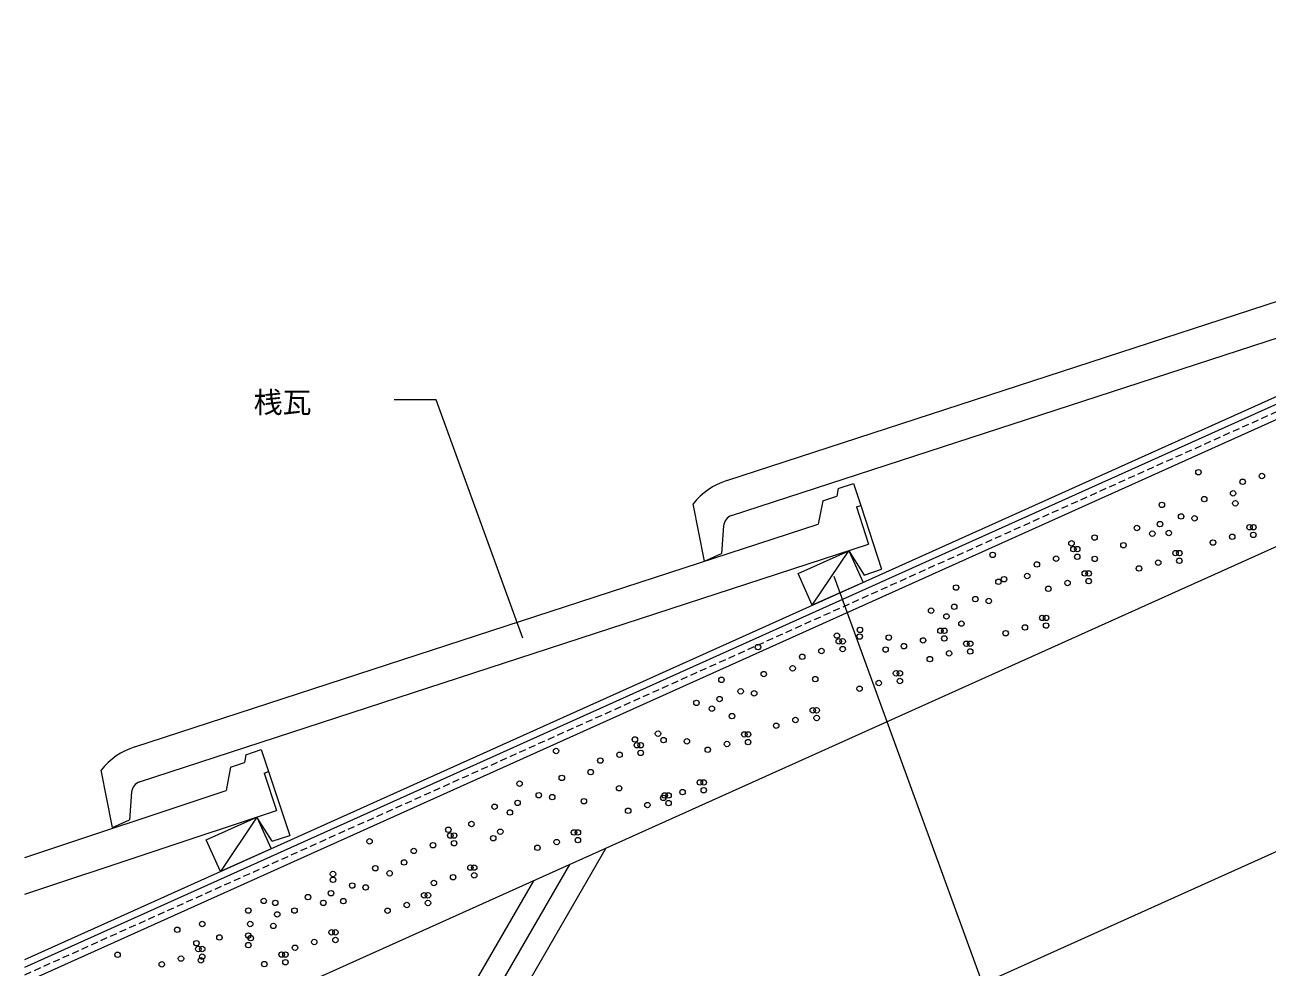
# Model space of a CAD drawing. Units: millimetres, scale not verified. Extents: x -198 to 202, y -140 to 130.
# Drawn here: x -187.8 to -80.7, y -49.6 to 31.7 of the extents above; entities that cross this region are included whole.
import ezdxf
from ezdxf.enums import TextEntityAlignment as Align

# ---------------------------------------------------------------- set-up
doc = ezdxf.new("R2010")
doc.units = ezdxf.units.MM
doc.header["$LTSCALE"] = 0.5
doc.linetypes.add('DASHED1', pattern=[1.8, 1.2, -0.6])
for name, color, linetype, lineweight in [('0-1', 7, 'Continuous', 18), ('1-0', 7, 'Continuous', 18), ('1-1', 7, 'Continuous', 18), ('1-2', 3, 'Continuous', 18), ('1-3', 7, 'Continuous', 18), ('1-4', 7, 'Continuous', 18), ('1-5', 7, 'DASHED1', 18)]:
    doc.layers.add(name, color=color, linetype=linetype, lineweight=lineweight)
doc.styles.add('ＭＳ ゴシック', font='')
doc.styles.get('ＭＳ ゴシック').set_extended_font_data('MS Gothic')

msp = doc.modelspace()

# ---------------------------------------------------------------- linework, layer by layer
at = {"layer": '0-1'}
msp.add_line((-144.8718, -21.2027), (-152.358, -0.6345), dxfattribs=at)
at = {"layer": '1-0'}
for p, q in [((-187.8448, -50.9189), (-5.6757, 31.0572)), ((-187.8448, -48.9451), (-19.6757, 26.731)), ((-187.8448, -49.603), (-19.6757, 26.0731)), ((-137.7375, -39.3365), (-158.2656, -74.8922)), ((-140.8575, -40.7405), (-161.3856, -76.2962)), ((-143.9775, -42.1445), (-164.5056, -77.7002))]:
    msp.add_line(p, q, dxfattribs=at)
for centre in [(-86.6002, -6.8914), (-82.7841, -7.721), (-81.1249, -7.2233), (-83.6137, -8.7165), (-89.7527, -9.712), (-86.1025, -9.2143), (-83.4133, -9.5806), (-88.0935, -10.7076), (-86.9321, -10.8735), (-91.9096, -11.7031), (-89.9186, -11.3712), (-82.1924, -11.6373), (-81.8606, -11.6373), (-97.5509, -13.0304), (-95.5598, -12.5327), (-90.5823, -12.2008), (-89.161, -12.1351), (-85.3449, -12.9647), (-83.6857, -12.4669), (-81.8606, -12.301), (-104.3536, -14.0259), (-97.385, -13.5282), (-97.0531, -13.5282), (-93.0711, -13.1963), (-88.5787, -13.8725), (-88.2469, -13.8725), (-100.5374, -14.8555), (-98.8782, -14.3578), (-97.0531, -14.1918), (-95.5473, -14.3703), (-91.7312, -15.1999), (-90.072, -14.7021), (-88.2469, -14.5362), (-103.3706, -16.1265), (-101.367, -15.851), (-96.402, -15.6288), (-96.0701, -15.6288), (-96.0701, -16.2924), (-107.506, -16.8465), (-103.8558, -16.3488), (-99.5544, -16.9561), (-97.8952, -16.4584), (-105.8468, -17.8421), (-104.6854, -18.008), (-109.663, -18.8376), (-108.3356, -19.3353), (-107.6719, -18.5057), (-100.0741, -19.4606), (-99.7423, -19.4606), (-115.8019, -20.4968), (-108.8553, -20.5782), (-108.5234, -20.5782), (-107.0427, -19.9583), (-101.5674, -20.2902), (-99.7423, -20.1242), (-117.793, -20.9945), (-117.627, -21.4923), (-117.2952, -21.4923), (-115.8239, -21.0759), (-113.3132, -21.1604), (-110.3485, -21.4078), (-108.5234, -21.2418), (-103.2265, -20.7879), (-124.5956, -21.99), (-119.1203, -22.3219), (-117.2952, -22.156), (-113.5887, -22.1935), (-112.0077, -21.9055), (-108.1133, -22.5254), (-106.6201, -21.6958), (-106.2882, -21.6958), (-106.2882, -22.3594), (-120.7795, -22.8196), (-109.7725, -23.0231), (-127.7481, -24.8107), (-124.0979, -24.3129), (-121.6091, -23.8151), (-119.6556, -24.748), (-112.6871, -24.2503), (-112.3552, -24.2503), (-126.0889, -25.8062), (-115.8395, -25.5776), (-114.1803, -25.0799), (-112.3552, -24.914), (-129.905, -26.8017), (-127.914, -26.4699), (-124.9275, -25.9721), (-128.5777, -27.2994), (-126.8402, -27.9412), (-119.8717, -27.4434), (-119.5398, -27.4434), (-123.0241, -28.7708), (-121.3649, -28.273), (-119.5398, -28.1071), (-135.2144, -29.9541), (-133.2234, -29.4564), (-132.7476, -30.0168), (-130.7346, -30.1201), (-125.779, -29.519), (-125.4472, -29.519), (-125.4472, -30.1827), (-142.0171, -30.9497), (-136.5418, -31.2815), (-135.0485, -30.4519), (-134.7167, -30.4519), (-134.7167, -31.1156), (-128.9314, -30.8463), (-127.2723, -30.3486), (-138.201, -31.7792), (-141.5194, -33.2725), (-139.0306, -32.7748), (-145.1696, -33.7703), (-136.5794, -34.1679), (-131.104, -34.4997), (-129.6108, -33.6701), (-129.2789, -33.6701), (-129.2789, -34.3338), (-145.3355, -35.4295), (-143.5104, -34.7658), (-142.349, -34.9317), (-139.6129, -35.2855), (-132.7632, -34.9974), (-132.6443, -34.7877), (-132.3124, -34.7877), (-132.3124, -35.4514), (-147.3265, -35.7613), (-145.9992, -36.2591), (-135.7967, -36.1151), (-134.1375, -35.6173), (-149.3175, -37.2546), (-158.1112, -38.7478), (-151.3086, -37.7523), (-151.1427, -38.2501), (-150.8108, -38.2501), (-147.4361, -38.4786), (-146.8288, -37.9183), (-141.9608, -38.8104), (-140.4675, -37.9809), (-140.1357, -37.9809), (-140.1357, -38.6445), (-154.2951, -39.5774), (-152.6359, -39.0797), (-150.8108, -38.9138), (-143.62, -39.3082), (-155.1247, -40.5729), (-161.2637, -41.5685), (-157.6135, -41.0707), (-156.3769, -41.5121), (-150.9016, -41.8439), (-149.4083, -41.0143), (-149.0765, -41.0143), (-149.0765, -41.678), (-161.2637, -42.0662), (-159.6045, -42.564), (-158.4431, -42.7299), (-152.5608, -42.3417), (-167.2368, -43.8913), (-166.2413, -44.0572), (-163.4206, -43.5595), (-162.0933, -44.0572), (-161.4296, -43.2276), (-160.3684, -43.907), (-153.3998, -43.4092), (-153.0679, -43.4092), (-153.0679, -44.0729), (-168.5641, -44.7209), (-166.0753, -45.0527), (-164.5821, -44.7209), (-156.5522, -44.7366), (-154.893, -44.2388), (-172.5462, -45.8823), (-168.3982, -45.8823), (-166.4072, -46.0483), (-174.7031, -46.3801), (-171.0529, -47.0438), (-168.5641, -46.8779), (-168.3512, -47.1001), (-161.3827, -46.6024), (-161.0508, -46.6024), (-161.0508, -47.266), (-173.0439, -47.5415), (-172.878, -48.0393), (-172.5462, -48.0393), (-168.5641, -47.7074), (-164.5351, -47.9297), (-162.8759, -47.432), (-179.8466, -48.537), (-176.0305, -49.3666), (-174.3713, -48.8689), (-172.662, -49.016), (-172.5462, -48.703), (-167.1867, -49.3479), (-165.6934, -48.5183), (-165.3616, -48.5183), (-165.3616, -49.1819)]:
    msp.add_circle(centre, 0.2346, dxfattribs=at)
at = {"layer": '1-1'}
msp.add_line((-119.9116, -18.3751), (-116.7655, -13.6696), dxfattribs=at)
for points in [[(-119.9116, -18.3751), (-121.1427, -15.6394), (-116.7655, -13.6696), (-115.5344, -16.4054)], [(-170.9792, -41.3556), (-172.2103, -38.6198), (-167.8331, -36.65), (-166.602, -39.3858)]]:
    msp.add_lwpolyline(points, close=True, dxfattribs=at)
at = {"layer": '1-2'}
for p, q in [((-127.2835, -7.6203), (-68.3394, 11.6048)), ((-126.8764, -10.6431), (-63.9866, 9.869)), ((-117.6793, -8.2877), (-117.8009, -8.9585)), ((-117.6793, -8.2877), (-116.3484, -7.8536)), ((-116.3484, -7.8536), (-115.7282, -9.755)), ((-129.2258, -14.5649), (-130.1984, -9.6229)), ((-119.0144, -9.3543), (-119.407, -11.3756)), ((-119.0144, -9.3543), (-117.8009, -8.9585)), ((-116.1085, -9.8791), (-115.7282, -9.755)), ((-116.1085, -9.8791), (-115.0542, -13.1115)), ((-178.351, -30.6008), (-119.407, -11.3756)), ((-127.5632, -11.5153), (-127.7526, -13.9216)), ((-177.944, -33.6235), (-115.0542, -13.1115)), ((-129.2258, -14.5649), (-127.7526, -13.9216)), ((-168.7779, -31.2735), (-167.4494, -30.8317)), ((-167.4494, -30.8317), (-166.8183, -32.7296)), ((-170.1068, -32.3477), (-168.8956, -31.9449)), ((-168.7779, -31.2735), (-168.8956, -31.9449)), ((-180.2934, -37.5453), (-181.266, -32.6033)), ((-170.1068, -32.3477), (-170.4878, -34.3713)), ((-167.1979, -32.8558), (-166.8183, -32.7296)), ((-167.1979, -32.8558), (-166.1251, -36.0821)), ((-187.8448, -40.1429), (-170.4878, -34.3713)), ((-178.6308, -34.4958), (-178.8202, -36.9021)), ((-187.8448, -43.3044), (-166.1251, -36.0821)), ((-180.2934, -37.5453), (-178.8202, -36.9021))]:
    msp.add_line(p, q, dxfattribs=at)
at = {"layer": '1-2', "color": 7}
for p, q in [((-116.3484, -7.8536), (-115.7282, -9.755)), ((-115.7282, -9.755), (-113.9297, -15.2691)), ((-167.4494, -30.8317), (-166.8183, -32.7296)), ((-166.8183, -32.7296), (-164.9882, -38.2332)), ((-166.5065, -38.7381), (-164.9882, -38.2332))]:
    msp.add_line(p, q, dxfattribs=at)
msp.add_lwpolyline([(-116.7655, -13.6696), (-115.4509, -15.7653), (-113.9297, -15.2691)], dxfattribs=at)
at = {"layer": '1-2'}
for centre, radius, start, end in [((-125.488, -13.3565), 6.0106, 107.38016, 141.5983), ((-126.5663, -11.5938), 1, 108.06419, 175.49896), ((-176.5556, -36.337), 6.0106, 107.38016, 141.5983), ((-177.6339, -34.5742), 1, 108.06419, 175.49896)]:
    msp.add_arc(centre, radius, start, end, dxfattribs=at)
at = {"layer": '1-3'}
msp.add_line((-118.0434, -15.8503), (-98.4503, -69.6818), dxfattribs=at)
at = {"layer": '1-4'}
msp.add_line((-152.358, -0.6345), (-155.9915, -0.6345), dxfattribs=at)
at = {"layer": '1-5', "linetype": 'Continuous'}
for p, q in [((-183.7411, -60.0381), (-5.6757, 20.0913)), ((-173.8924, -81.9243), (-5.6757, -6.2268)), ((-167.8331, -36.65), (-170.9792, -41.3556)), ((-166.5065, -38.7381), (-167.8331, -36.65))]:
    msp.add_line(p, q, dxfattribs=at)
at = {"layer": '1-5'}
msp.add_lwpolyline([(-187.8448, -50.261), (-5.6757, 31.7151), (39.9204, 11.1969)], dxfattribs=at)

# ---------------------------------------------------------------- texts
at = {"layer": '0-1', "style": 'ＭＳ ゴシック'}
msp.add_text('桟瓦', height=1.833, dxfattribs=at).set_placement((-168.1083, -2.3294), align=Align.BOTTOM_LEFT)

doc.saveas('drawing.dxf')
